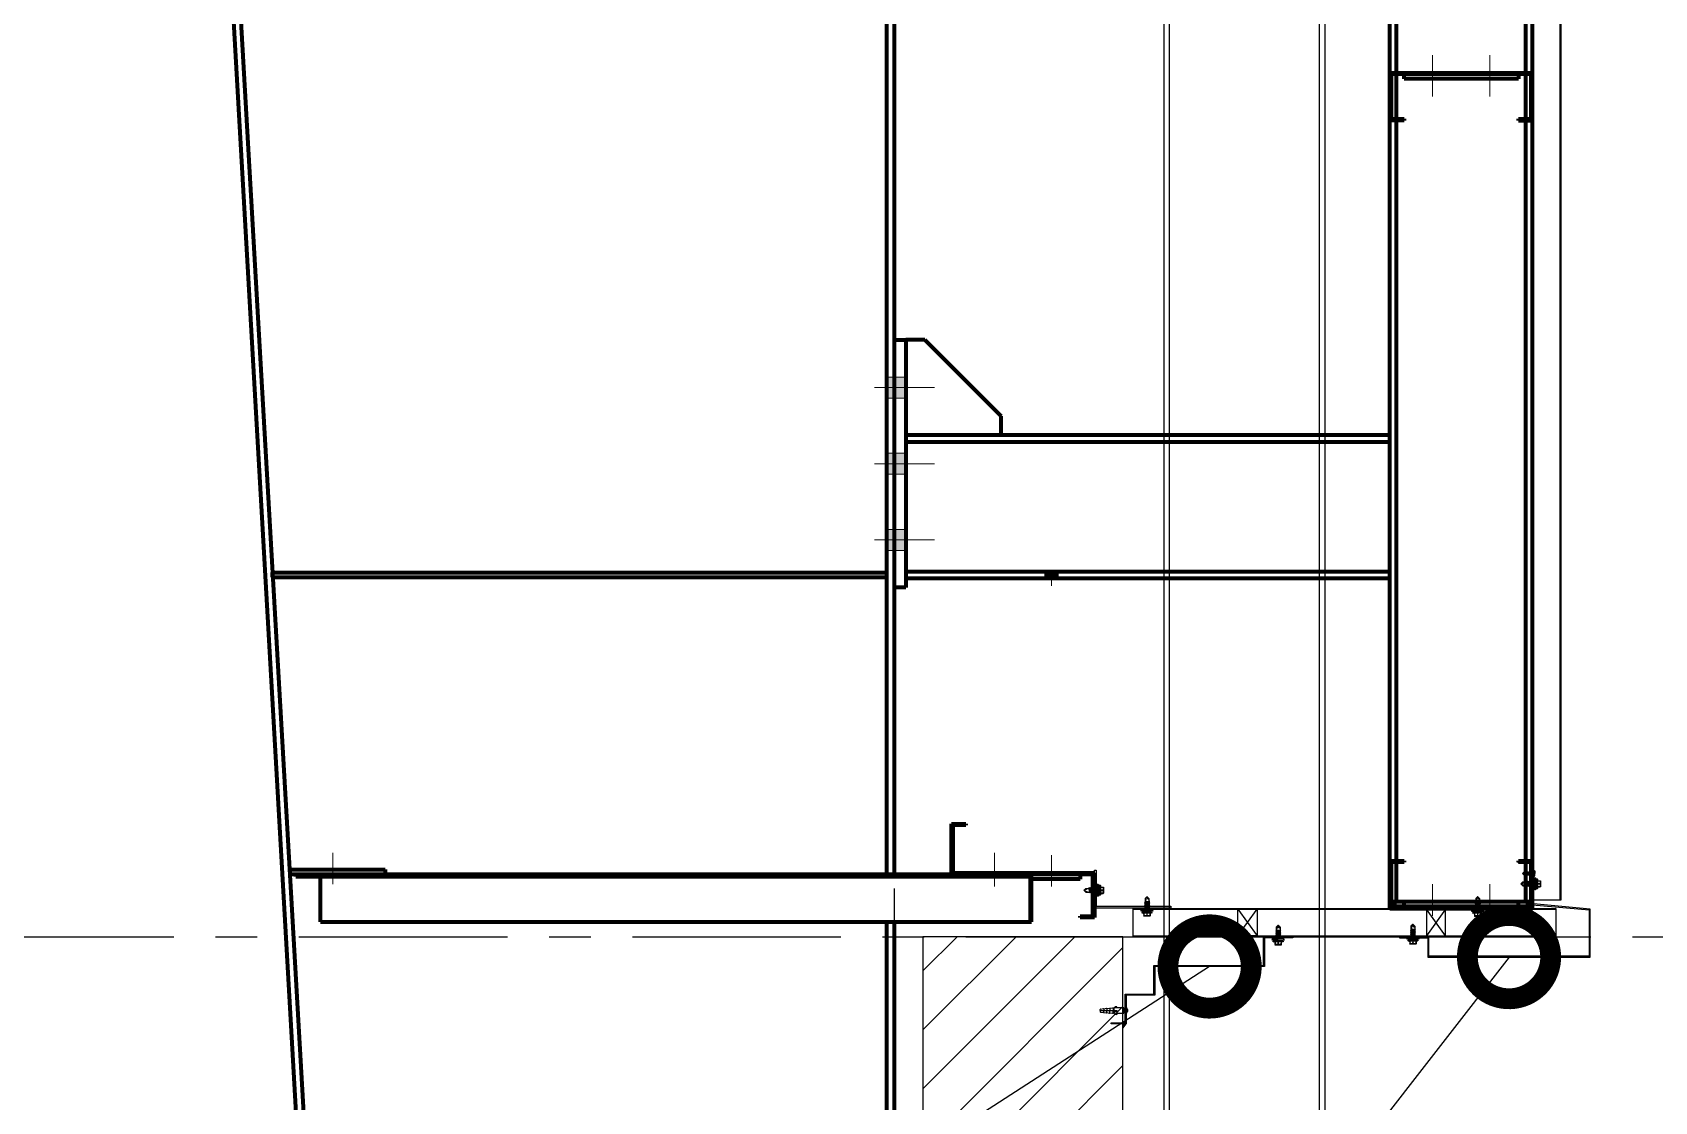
# Model space of a CAD drawing. Header units: inches. Extents: x 2 to 32666, y -5537 to 22.
# Drawn here: x 14210.2 to 14219.93, y -3866.4 to -3859.99 of the extents above; entities that cross this region are included whole.
import ezdxf

# ---------------------------------------------------------------- set-up
doc = ezdxf.new("R2010")
doc.units = ezdxf.units.IN
doc.header["$MEASUREMENT"] = 0
doc.linetypes.add('CENTER', pattern=[2, 1.25, -0.25, 0.25, -0.25])
doc.linetypes.add('DASHED2', pattern=[0.375, 0.25, -0.125])
for name, color, linetype in [('1', 1, 'Continuous'), ('2', 2, 'Continuous'), ('3', 3, 'Continuous'), ('4', 4, 'Continuous'), ('6', 6, 'Continuous'), ('7', 7, 'Continuous'), ('8', 8, 'Continuous'), ('9', 9, 'Continuous'), ('Metalsheet', 4, 'Continuous'), ('STRUCTURE', 1, 'Continuous'), ('Tim truc', 8, 'Continuous')]:
    doc.layers.add(name, color=color, linetype=linetype)
doc.styles.add('ST1', font='vnshx.shx', dxfattribs={"width": 0.7})
doc.dimstyles.new('175', dxfattribs={"dimtxt": 2.5, "dimasz": 1, "dimexe": 1, "dimexo": 0, "dimgap": 1, "dimtad": 1, "dimdec": 0, "dimlfac": 175, "dimzin": 0, "dimdsep": 46, "dimtxsty": 'ST1', "dimblk1": 'ARCHTICK', "dimblk2": 'ARCHTICK', "dimsah": 1, "dimcen": 1, "dimdle": 1, "dimclrd": 8, "dimclre": 8, "dimclrt": 3, "dimadec": 0, "dimazin": 0, "dimtfac": 1, "dimtdec": 0, "dimtix": 1, "dimtmove": 1, "dimatfit": 3, "dimldrblk": 'DOTSMALL', "dimfxl": 0, "dimtfill": 1, "dimtolj": 1, "dimtzin": 0, "dimlwd": -1, "dimlwe": -1, "dimarcsym": 0})

# ---------------------------------------------------------------- blocks, each defined once
blk = doc.blocks.new('HFR-1')
at = {"layer": 'STRUCTURE', "color": 1, "linetype": 'Continuous'}
for p, q in [((-5.5, 0), (5.5, 0)), ((-5.2, 0.8), (-3.4, 1.5)), ((5.2, 0.8), (3.4, 1.5)), ((-2.4, -1.2), (-3, -1.6)), ((-3, -1.6), (-2.4, -1.9)), ((-2.4, -1.9), (-3, -2.3)), ((-3, -2.3), (-2.4, -2.6)), ((-2.4, -2.6), (-3, -3)), ((-3, -3), (-2.4, -3.3)), ((-2.4, -3.3), (-3, -3.7)), ((-3, -3.7), (-2.4, -4.1)), ((-2.4, -4.1), (-3, -4.4)), ((-3, -4.4), (-2.4, -4.8)), ((-2.4, -4.8), (-3, -5.1)), ((-3, -5.1), (-2.4, -5.5)), ((-2.4, -5.5), (-3, -5.8)), ((-3, -5.8), (-2.4, -6.2)), ((-2.4, -6.2), (-3, -6.6)), ((-3, -6.6), (-2.4, -6.9)), ((-2.4, -6.9), (-3, -7.3)), ((-3, -7.3), (-2.4, -7.6)), ((-2.4, -7.6), (-3, -8)), ((-3, -8), (-2.4, -8.3)), ((-2.4, -8.3), (-3, -8.7)), ((-3, -8.7), (-2.4, -9)), ((-2.4, -9), (-3, -9.4)), ((-3, -9.4), (-2.4, -9.7)), ((-2.4, -9.7), (-3, -10.1)), ((-3, -10.1), (-2.4, -10.5)), ((-2.4, -10.5), (-3, -10.8)), ((-3, -10.8), (-2.4, -11.2)), ((-2.4, -11.2), (-3, -11.5)), ((-3, -11.5), (-2.4, -11.9)), ((-2.9, -1.6), (2.9, -1.4)), ((-2.9, -2.3), (2.9, -2.1)), ((-2.9, -3), (2.9, -2.8)), ((-2.9, -3.7), (2.9, -3.6)), ((-2.9, -4.4), (2.9, -4.3)), ((-2.9, -5.1), (2.9, -5)), ((-2.9, -5.9), (2.9, -5.7)), ((-2.9, -6.6), (2.9, -6.4)), ((-2.9, -7.3), (2.9, -7.1)), ((-2.9, -8), (2.9, -7.8)), ((-2.9, -8.7), (2.9, -8.5)), ((-2.9, -9.4), (2.9, -9.2)), ((-2.9, -10.1), (1.5, -10)), ((-2.9, -10.8), (1.3, -10.7)), ((-2.9, -11.5), (0.9, -11.4)), ((-2.5, -17.4), (-2.5, -11.8)), ((-2.5, -17.4), (-2, -16.7)), ((-2.5, -17.4), (-0.2, -19.7)), ((2.4, -1.1), (-2.4, -1.2)), ((2.4, -1.8), (-2.4, -1.9)), ((-2.4, -1.9), (2.4, -1.8)), ((-2.4, -2.6), (2.4, -2.5)), ((2.4, -2.5), (-2.4, -2.6)), ((-2.4, -3.3), (2.4, -3.2)), ((2.4, -3.2), (-2.4, -3.3)), ((-2.4, -4.1), (2.4, -3.9)), ((2.4, -3.9), (-2.4, -4.1)), ((-2.4, -4.8), (2.4, -4.6)), ((2.4, -4.6), (-2.4, -4.8)), ((-2.4, -5.5), (2.4, -5.3)), ((2.4, -5.3), (-2.4, -5.5)), ((-2.4, -6.2), (2.4, -6)), ((2.4, -6), (-2.4, -6.2)), ((-2.4, -6.9), (2.4, -6.8)), ((2.4, -6.8), (-2.4, -6.9)), ((-2.4, -7.6), (2.4, -7.5)), ((2.4, -7.5), (-2.4, -7.6)), ((-2.4, -8.3), (2.4, -8.2)), ((2.4, -8.2), (-2.4, -8.3)), ((-2.4, -9), (2.4, -8.9)), ((2.4, -8.9), (-2.4, -9)), ((-2.4, -9.7), (2.4, -9.6)), ((2.4, -9.6), (-2.4, -9.7)), ((1.4, -10.3), (-2.4, -10.5)), ((-2.4, -10.5), (1.4, -10.3)), ((-2.4, -11.2), (1.1, -11.1)), ((1.1, -11.1), (-2.4, -11.2)), ((-2.4, -11.9), (0.4, -11.8)), ((-1, -16.7), (0.2, -19.7)), ((0.1, -19.4), (1.2, -17.3)), ((0.2, -19.7), (2.5, -17.4)), ((1.6, -16.1), (2.3, -10.2)), ((2.2, -10), (2.9, -10)), ((2.2, -11), (2.4, -11)), ((2.4, -11), (2.2, -11)), ((2.2, -11.4), (2.9, -11.4)), ((2.2, -11.7), (2.4, -11.7)), ((2.4, -10.3), (2.3, -10.3)), ((2.3, -10.3), (2.4, -10.3)), ((2.3, -10.7), (2.9, -10.7)), ((2.9, -1.4), (2.4, -1.1)), ((2.4, -1.8), (2.9, -1.4)), ((2.9, -2.1), (2.4, -1.8)), ((2.4, -2.5), (2.9, -2.1)), ((2.9, -2.8), (2.4, -2.5)), ((2.4, -3.2), (2.9, -2.8)), ((2.9, -3.6), (2.4, -3.2)), ((2.4, -3.9), (2.9, -3.6)), ((2.9, -4.3), (2.4, -3.9)), ((2.4, -4.6), (2.9, -4.3)), ((2.9, -5), (2.4, -4.6)), ((2.4, -5.3), (2.9, -5)), ((2.9, -5.7), (2.4, -5.3)), ((2.4, -6), (2.9, -5.7)), ((2.9, -6.4), (2.4, -6)), ((2.4, -6.8), (2.9, -6.4)), ((2.9, -7.1), (2.4, -6.8)), ((2.4, -7.5), (2.9, -7.1)), ((2.9, -7.8), (2.4, -7.5)), ((2.4, -8.2), (2.9, -7.8)), ((2.9, -8.5), (2.4, -8.2)), ((2.4, -8.9), (2.9, -8.5)), ((2.9, -9.2), (2.4, -8.9)), ((2.4, -9.6), (2.9, -9.2)), ((2.9, -10), (2.4, -9.6)), ((2.4, -10.3), (2.9, -10)), ((2.9, -10.7), (2.4, -10.3)), ((2.4, -11), (2.9, -10.7)), ((2.9, -11.4), (2.4, -11)), ((2.4, -11.7), (2.9, -11.4)), ((2.5, -17.4), (2.5, -11.7))]:
    blk.add_line(p, q, dxfattribs=at)
at = {"layer": 'STRUCTURE', "color": 1, "linetype": 'Continuous', "ltscale": 8}
for p in [(-3.4, 1.5), (3.4, 1.5)]:
    blk.add_line(p, (0, 1.5), dxfattribs=at)
at = {"layer": 'STRUCTURE', "color": 1, "linetype": 'DASHED2'}
for p in [(-1.9, 1.5), (1.9, 1.5)]:
    blk.add_line(p, (0, 0), dxfattribs=at)
at = {"layer": 'STRUCTURE', "color": 1, "linetype": 'Continuous', "ltscale": 8}
for centre, start, end in [((-4.7, 0.2), 130.41, 194.8062), ((4.7, 0.2), 345.1938, 49.59)]:
    blk.add_arc(centre, 0.801, start, end, dxfattribs=at)
at = {"layer": 'STRUCTURE', "color": 1, "linetype": 'Continuous'}
for centre, radius, start, end in [((-7.3, -9), 9.14, 58.065, 78.8402), ((5.1, -3.8), 3.83, 84.2039, 134.3621), ((-1.5, -17.1), 0.59, 34.2302, 144.5641), ((0, -19.4), 0.331, 231.6348, 305.4287), ((-0.5, -10.1), 1.93, 296.6041, 355.3922), ((-0.6, -16), 2.2, 324.0048, 357.8268), ((1.9, -10.3), 0.444, 15.9762, 172.6971)]:
    blk.add_arc(centre, radius, start, end, dxfattribs=at)
blk = doc.blocks.new('Short_Self_drilling')
at = {"layer": 'STRUCTURE', "color": 1, "linetype": 'Continuous'}
for p, q in [((6.4, 1.7), (-6.4, 1.7)), ((5.1, 3.8), (-5.1, 3.8)), ((-2.6, 2.9), (-5.1, 2.9)), ((-3.4, 3.8), (-3.4, 6.8)), ((3, 7.2), (-3, 7.2)), ((2.6, 2.9), (-2.6, 2.9)), ((-2.1, 2.8), (-2.1, 2.9)), ((6.3, 0), (0, 0)), ((2.2, 2.8), (2.2, 2.9)), ((2.2, -0.5), (2.2, 0)), ((5.1, 2.9), (2.6, 2.9)), ((3.4, 3.8), (3.4, 6.8)), ((3, -1.2), (-2.7, -0.2)), ((3, -2.7), (-2.7, -1.8)), ((3, -4.2), (-2.7, -3.3)), ((3, -5.8), (-2.7, -4.8)), ((3, -7.3), (-2.7, -6.3)), ((-1.9, -8), (-2.7, -7.9)), ((-2.1, -1.4), (-2.1, -0.9)), ((-2.1, -2.9), (-2.1, -2.4)), ((-2.1, -4.4), (-2.1, -3.9)), ((-2.1, -6), (-2.1, -5.4)), ((-2.1, -7.5), (-2.1, -7)), ((-2.1, -12.3), (-2.1, -8.5)), ((3, -8.8), (-1.1, -8.1)), ((2.1, -12.3), (2.1, -9.1)), ((2.2, -2), (2.2, -1.5)), ((2.2, -3.6), (2.2, -3)), ((2.2, -5.1), (2.2, -4.6)), ((2.2, -6.6), (2.2, -6.1)), ((2.2, -8.1), (2.2, -7.6))]:
    blk.add_line(p, q, dxfattribs=at)
blk.add_lwpolyline([(6.4, 1.3), (6.4, 1.7), (2.1, 2.8), (-2.1, 2.8), (-6.4, 1.7), (-6.4, 1.3)], close=True, dxfattribs=at)
for points in [[(-6.4, 1.3, -0.088869), (-6.3, 0), (0, 0)], [(-0.1, 3.8), (-0.3, 6.2, 0.338878), (-3.1, 6.2), (-3.3, 3.8)], [(3.3, 3.8), (3.1, 6.2, 0.338878), (0.3, 6.2), (0.1, 3.8)], [(2.1, -12.3), (0.2, -14.2, -0.333596), (-0.2, -14.2), (-2.1, -12.3)], [(-0.1, -14), (-1, -12.2, -0.148657), (-1.4, -11.2), (-2, -7.7, -0.815006), (-1.2, -7.8, 0.150833), (-0.8, -8.7)], [(2.1, -12.3), (1.7, -11.7, 0.52242), (0.9, -11.7), (-0.2, -14.2)]]:
    blk.add_lwpolyline(points, format="xyb", dxfattribs=at)
for points in [[(3, -1.2), (2.2, -1.5), (-2.1, -0.8), (-2.7, -0.2), (-2.4, 0)], [(3, -2.7), (2.2, -3), (-2.1, -2.4), (-2.7, -1.8), (-2.1, -1.4), (2.2, -2), (3, -2.7)], [(3, -4.2), (2.2, -4.6), (-2.1, -3.9), (-2.7, -3.3), (-2.1, -2.9), (2.2, -3.6), (3, -4.2)], [(3, -5.8), (2.2, -6.1), (-2.1, -5.4), (-2.7, -4.8), (-2.1, -4.4), (2.2, -5.1), (3, -5.8)], [(3, -7.3), (2.2, -7.6), (-2.1, -7), (-2.7, -6.3), (-2.1, -6), (2.2, -6.6), (3, -7.3)], [(-1.8, -8.5), (-2.1, -8.5), (-2.7, -7.9), (-2.1, -7.5), (-1.8, -7.5)], [(-1.3, -7.6), (2.2, -8.1), (3, -8.8)], [(-1.2, 0), (2.2, -0.5), (3, -1.2)], [(3, -8.8), (2.2, -9.1), (-0.8, -8.7)]]:
    blk.add_lwpolyline(points, dxfattribs=at)
for centre, radius, start, end in [((-5, 3.3), 0.455, 109.7949, 250.2674), ((-3, 6.8), 0.429, 90.0311, 180.0311), ((3, 6.8), 0.429, 0.0311, 90.0311), ((5.1, 3.3), 0.435, 279.7276, 80.3347), ((10, 0.2), 3.74, 162.2963, 182.6103)]:
    blk.add_arc(centre, radius, start, end, dxfattribs=at)
blk = doc.blocks.new('FIXING -1')
at = {"layer": 'Metalsheet', "color": 8}
for p, q in [((-31, 0.1), (-31, 1.4)), ((-31, 0.1), (-9, 0.1)), ((-30.5, 1.9), (-26.5, 2.6)), ((-26.5, 2.6), (-26.2, 2.6)), ((-26, 2.3), (-22.5, 2.9)), ((-26, 2.4), (-26, 0.1)), ((-22.5, 2.9), (-22.2, 2.9)), ((-22, 2.6), (-18.5, 3.1)), ((-22, 2.7), (-22, 0.1)), ((-18.5, 3.1), (-18.2, 3.1)), ((-18, 2.8), (-14.5, 3.4)), ((-18, 2.9), (-18, 0.1)), ((-14.5, 3.4), (-14.2, 3.4)), ((-14, 3.2), (-14, 0.1)), ((-13.8, 2.6), (-13.2, 2.7)), ((-13, 3.2), (-13, 0.1)), ((-12.7, 3.4), (-12.8, 3.4)), ((0, 3.4), (-12.7, 3.4)), ((-9, 3.4), (-9, 4.9)), ((-9, 0.1), (-9, -0.4)), ((0, -3.6), (0, 3.4)), ((0, 2.2), (2.4, 2.2)), ((2.4, -5), (2.4, 5)), ((2.9, 5), (2.9, -5)), ((4.6, -0.5), (4.6, 0.5)), ((4.6, 0.5), (4.8, 0.5)), ((4.8, 1.2), (4.8, -1.2)), ((-31, -0.4), (-31, -1.6)), ((-9, -0.4), (-31, -0.4)), ((-30.5, -2.1), (-26.5, -2.8)), ((-26.5, -2.8), (-26.2, -2.8)), ((-26, -2.6), (-26, -0.4)), ((-26, -2.5), (-22.5, -3.1)), ((-22.5, -3.1), (-22.2, -3.1)), ((-22, -2.9), (-22, -0.4)), ((-22, -2.8), (-18.5, -3.4)), ((-18.5, -3.4), (-18.2, -3.4)), ((-18, -3.2), (-18, -0.4)), ((-18, -3), (-14.5, -3.6)), ((-14.5, -3.6), (-14.2, -3.6)), ((-14, -3.4), (-14, -0.4)), ((-13.8, -2.9), (-13.2, -2.9)), ((-13, -3.4), (-13, -0.4)), ((-12.7, -3.6), (-12.8, -3.6)), ((-12.7, -3.6), (-11.5, -1.6)), ((-11.5, -1.6), (-9, -1.1)), ((-9, -1.1), (-9, -5.1)), ((-9, -3.6), (0, -3.6)), ((0, -2.6), (2.4, -2.6)), ((4.8, -0.5), (4.6, -0.5))]:
    blk.add_line(p, q, dxfattribs=at)
for centre, radius, start, end in [((-30.5, 1.4), 0.5, 94.7636, 180), ((-26.2, 2.4), 0.2, 360, 90), ((-22.2, 2.7), 0.2, 360, 90), ((-18.2, 2.9), 0.2, 360, 90), ((-14.2, 3.2), 0.2, 360, 90), ((-13.8, 2.8), 0.2, 180, 271.508), ((-13.2, 2.9), 0.2, 271.508, 0), ((-12.8, 3.2), 0.2, 90, 180), ((-9.3, 0.2), 4.71, 86.6719, 137.1949), ((2.7, 4.6), 0.438, 55.2244, 124.7756), ((-2.3, 0), 7.25, 9.5273, 43.6028), ((-30.5, -1.6), 0.5, 180, 265.2364), ((-26.2, -2.6), 0.2, 270, 0), ((-22.2, -2.9), 0.2, 270, 0), ((-18.2, -3.2), 0.2, 270, 0), ((-14.2, -3.4), 0.2, 270, 0), ((-13.8, -3.1), 0.2, 88.492, 180), ((-13.2, -3.1), 0.2, 0, 88.492), ((-12.8, -3.4), 0.2, 180, 270), ((-9.3, -0.4), 4.71, 222.8051, 273.3281), ((2.7, -4.6), 0.438, 235.2244, 304.7756), ((-2.3, 0), 7.25, 316.3972, 350.4727)]:
    blk.add_arc(centre, radius, start, end, dxfattribs=at)
blk = doc.blocks.new('_ArchTick')
at = {"color": 0, "linetype": 'ByBlock', "const_width": 0.15}
blk.add_lwpolyline([(-0.5, -0.5), (0.5, 0.5)], dxfattribs=at)
blk = doc.blocks.new('_DotSmall')
at = {"color": 0, "linetype": 'ByBlock', "const_width": 0.5}
blk.add_lwpolyline([(-0.0625, 0, 1), (0.0625, 0, 1)], format="xyb", close=True, dxfattribs=at)

msp = doc.modelspace()

# ---------------------------------------------------------------- hatches: boundary and pattern name
at = {"layer": '2'}
for points in [[(14215.3744, -3862.1847), (14215.3287, -3862.1847), (14215.3287, -3862.059), (14215.3744, -3862.059)], [(14215.443, -3862.1847), (14215.3744, -3862.1847), (14215.3744, -3862.059), (14215.443, -3862.059)], [(14215.3744, -3862.6418), (14215.3287, -3862.6418), (14215.3287, -3862.5161), (14215.3744, -3862.5161)], [(14215.443, -3862.6418), (14215.3744, -3862.6418), (14215.3744, -3862.5161), (14215.443, -3862.5161)], [(14215.3744, -3863.099), (14215.3287, -3863.099), (14215.3287, -3862.9732), (14215.3744, -3862.9732)], [(14215.443, -3863.099), (14215.3744, -3863.099), (14215.3744, -3862.9732), (14215.443, -3862.9732)], [(14216.2772, -3863.2647), (14216.2772, -3863.2247), (14216.3572, -3863.2247), (14216.3572, -3863.2647)], [(14216.3572, -3863.2247), (14216.3572, -3863.2647), (14216.2772, -3863.2647), (14216.2772, -3863.2247)]]:
    msp.add_hatch(color=256, dxfattribs=at).paths.add_polyline_path(points, flags=17)
at = {"layer": '7'}
h = msp.add_hatch(dxfattribs=at)
h.set_pattern_fill('ANSI31', color=256, scale=0.022857)
h.set_pattern_definition([(45, (13763.9450985, -3775.052642), (-0.002020305089, 0.002020305089), [])])
h.paths.add_polyline_path([(14216.7653, -3865.9383), (14216.7458, -3865.9383), (14216.7458, -3865.9644)])
at = {"layer": '8'}
h = msp.add_hatch(dxfattribs=at)
h.set_pattern_fill('ANSI31', color=256, scale=2)
h.set_pattern_definition([(45, (477.74286, 5e-13), (-0.1767766953, 0.1767766953), [])])
h.paths.add_polyline_path([(14215.5458, -3899.7012), (14216.7458, -3899.7012), (14216.7458, -3865.4155), (14215.5458, -3865.4155)])

# ---------------------------------------------------------------- linework, layer by layer
at = {"layer": '2', "lineweight": 100}
for p, q in [((14218.3458, -3860.2341), (14218.3458, -3854.6856)), ((14218.3858, -3860.2341), (14218.3858, -3854.6856)), ((14219.163, -3860.2341), (14219.163, -3854.6856)), ((14219.203, -3860.2341), (14219.203, -3854.6856)), ((14211.3745, -3859.3157), (14213.66, -3899.3012)), ((14211.4201, -3859.3131), (14213.7056, -3899.2986)), ((14215.3287, -3865.0412), (14215.3287, -3859.3131)), ((14215.3744, -3865.0412), (14215.3744, -3859.3131)), ((14218.3546, -3860.2429), (14218.3458, -3860.2341)), ((14218.3458, -3860.5198), (14218.3458, -3860.2341)), ((14218.3458, -3860.2341), (14219.203, -3860.2341)), ((14219.203, -3860.5198), (14219.203, -3860.2341)), ((14219.1944, -3860.2427), (14218.3544, -3860.2427)), ((14218.3544, -3860.2427), (14218.3544, -3860.5112)), ((14218.3858, -3860.5112), (14218.3858, -3860.2427)), ((14218.4316, -3860.2712), (14218.4316, -3860.2427)), ((14219.1173, -3860.2712), (14218.4316, -3860.2712)), ((14219.1173, -3860.2427), (14219.1173, -3860.2712)), ((14219.163, -3860.5112), (14219.163, -3860.2427)), ((14219.1944, -3860.5112), (14219.1944, -3860.2427)), ((14218.4316, -3860.5198), (14218.3458, -3860.5198)), ((14218.3458, -3864.9599), (14218.3458, -3860.5198)), ((14218.3544, -3860.5112), (14218.4316, -3860.5112)), ((14218.3858, -3864.9599), (14218.3858, -3860.5198)), ((14218.4316, -3860.5112), (14218.4316, -3860.5198)), ((14219.1173, -3860.5198), (14219.1173, -3860.5112)), ((14219.1173, -3860.5112), (14219.1944, -3860.5112)), ((14219.1173, -3860.5198), (14219.203, -3860.5198)), ((14219.163, -3864.9599), (14219.163, -3860.5198)), ((14219.203, -3864.9599), (14219.203, -3860.5198)), ((14215.3744, -3861.8361), (14215.443, -3861.8361)), ((14215.5572, -3861.8361), (14215.4429, -3861.8361)), ((14215.443, -3861.8361), (14215.443, -3863.3218)), ((14216.0143, -3862.2933), (14215.5572, -3861.8361)), ((14216.0143, -3862.4075), (14216.0143, -3862.2933)), ((14218.3456, -3862.4075), (14215.443, -3862.4075)), ((14215.443, -3862.4475), (14218.3456, -3862.4475)), ((14218.3456, -3863.2647), (14218.3456, -3862.4075)), ((14211.6448, -3863.259), (14211.6448, -3863.2304)), ((14211.6448, -3863.2304), (14215.3287, -3863.2304)), ((14215.3287, -3863.259), (14215.3287, -3863.2304)), ((14215.443, -3863.2247), (14218.3456, -3863.2247)), ((14211.6448, -3863.259), (14215.3287, -3863.259)), ((14215.443, -3863.3218), (14215.3744, -3863.3218)), ((14215.443, -3863.2647), (14218.3456, -3863.2647)), ((14215.7172, -3865.0412), (14215.7172, -3864.7383)), ((14215.7172, -3864.7383), (14215.8029, -3864.7383)), ((14215.8029, -3864.7469), (14215.7258, -3864.7469)), ((14215.7258, -3864.7469), (14215.7258, -3865.0326)), ((14215.8029, -3864.7383), (14215.8029, -3864.7469)), ((14218.3458, -3865.2456), (14218.3458, -3864.9599)), ((14218.3458, -3864.9599), (14218.4316, -3864.9599)), ((14218.4316, -3864.9685), (14218.3544, -3864.9685)), ((14218.3544, -3864.9685), (14218.3544, -3865.237)), ((14218.3858, -3865.2085), (14218.3858, -3864.9685)), ((14218.4316, -3864.9599), (14218.4316, -3864.9685)), ((14219.1258, -3864.9685), (14219.1173, -3864.9599)), ((14219.1173, -3864.9685), (14219.1173, -3864.9599)), ((14219.1173, -3864.9599), (14219.203, -3864.9599)), ((14219.1944, -3864.9685), (14219.1173, -3864.9685)), ((14219.163, -3865.2085), (14219.163, -3864.9685)), ((14219.1944, -3865.237), (14219.1944, -3864.9685)), ((14219.203, -3865.2456), (14219.203, -3864.9599)), ((14211.7484, -3865.0126), (14212.3198, -3865.0126)), ((14211.7484, -3865.0126), (14211.7484, -3865.0412)), ((14211.7484, -3865.0412), (14212.0535, -3865.0412)), ((14211.7839, -3865.0549), (14211.7839, -3865.0412)), ((14211.7839, -3865.0549), (14216.1885, -3865.0549)), ((14211.9324, -3865.3269), (14211.9324, -3865.0549)), ((14212.0535, -3865.0412), (14215.7172, -3865.0412)), ((14212.3198, -3865.0126), (14212.3198, -3865.0412)), ((14215.7258, -3865.0326), (14215.7172, -3865.024)), ((14215.7172, -3865.0412), (14216.5658, -3865.0412)), ((14215.7344, -3865.0412), (14215.7258, -3865.0326)), ((14215.7258, -3865.0326), (14216.5744, -3865.0326)), ((14216.04, -3865.0549), (14216.04, -3865.0412)), ((14216.1885, -3865.0549), (14216.1885, -3865.3269)), ((14216.196, -3865.3269), (14216.196, -3865.0412)), ((14216.4887, -3865.0697), (14216.196, -3865.0697)), ((14216.4887, -3865.0412), (14216.4887, -3865.0697)), ((14216.5658, -3865.2926), (14216.5658, -3865.0412)), ((14216.5744, -3865.0326), (14216.5744, -3865.3012)), ((14219.203, -3865.0456), (14219.1944, -3865.037)), ((14219.203, -3865.0456), (14219.1944, -3865.037)), ((14219.203, -3865.0456), (14219.1944, -3865.037)), ((14216.4886, -3865.3012), (14216.4886, -3865.2926)), ((14216.4886, -3865.2926), (14216.5658, -3865.2926)), ((14218.3458, -3865.2441), (14218.3458, -3865.2085)), ((14218.3458, -3865.2456), (14219.203, -3865.2456)), ((14218.3544, -3865.2085), (14218.3858, -3865.2085)), ((14218.3544, -3865.2355), (14218.363, -3865.2355)), ((14218.3544, -3865.237), (14219.1944, -3865.237)), ((14219.1859, -3865.2069), (14218.363, -3865.2069)), ((14218.363, -3865.2069), (14218.363, -3865.2355)), ((14219.1859, -3865.2355), (14218.363, -3865.2355)), ((14218.4316, -3865.2355), (14218.4316, -3865.2069)), ((14219.1173, -3865.2355), (14219.1173, -3865.2069)), ((14219.163, -3865.2085), (14219.1944, -3865.2085)), ((14219.1859, -3865.2069), (14219.1859, -3865.2355)), ((14219.1859, -3865.2355), (14219.1944, -3865.2355)), ((14219.1944, -3865.2355), (14219.1944, -3865.2085)), ((14211.9324, -3865.3269), (14216.196, -3865.3269)), ((14215.3287, -3899.3012), (14215.3287, -3865.3269)), ((14215.3744, -3899.3012), (14215.3744, -3865.3269)), ((14216.5744, -3865.3012), (14216.4886, -3865.3012))]:
    msp.add_line(p, q, dxfattribs=at)
at = {"layer": '2', "lineweight": 0}
for p, q in [((14218.603, -3860.317), (14218.603, -3860.1284)), ((14218.9458, -3860.317), (14218.9458, -3860.1284)), ((14218.6029, -3860.1884), (14218.6029, -3860.377)), ((14218.9458, -3860.1884), (14218.9458, -3860.377)), ((14215.3287, -3862.059), (14215.3744, -3862.059)), ((14215.3287, -3862.059), (14215.3744, -3862.059)), ((14215.3744, -3862.059), (14215.443, -3862.059)), ((14215.3744, -3862.059), (14215.443, -3862.059)), ((14215.2544, -3862.1218), (14215.6144, -3862.1218)), ((14215.2544, -3862.1218), (14215.6144, -3862.1218)), ((14215.3287, -3862.1847), (14215.3744, -3862.1847)), ((14215.3287, -3862.1847), (14215.3744, -3862.1847)), ((14215.3744, -3862.1847), (14215.443, -3862.1847)), ((14215.3744, -3862.1847), (14215.443, -3862.1847)), ((14215.3287, -3862.5161), (14215.3744, -3862.5161)), ((14215.3287, -3862.5161), (14215.3744, -3862.5161)), ((14215.3744, -3862.5161), (14215.443, -3862.5161)), ((14215.3744, -3862.5161), (14215.443, -3862.5161)), ((14215.2544, -3862.579), (14215.6144, -3862.579)), ((14215.2544, -3862.579), (14215.6144, -3862.579)), ((14215.3287, -3862.6418), (14215.3744, -3862.6418)), ((14215.3287, -3862.6418), (14215.3744, -3862.6418)), ((14215.3744, -3862.6418), (14215.443, -3862.6418)), ((14215.3744, -3862.6418), (14215.443, -3862.6418)), ((14215.2544, -3863.0361), (14215.6144, -3863.0361)), ((14215.2544, -3863.0361), (14215.6144, -3863.0361)), ((14215.3287, -3862.9732), (14215.3744, -3862.9732)), ((14215.3287, -3862.9732), (14215.3744, -3862.9732)), ((14215.3744, -3862.9732), (14215.443, -3862.9732)), ((14215.3744, -3862.9732), (14215.443, -3862.9732)), ((14215.3287, -3863.099), (14215.3744, -3863.099)), ((14215.3287, -3863.099), (14215.3744, -3863.099)), ((14215.3744, -3863.099), (14215.443, -3863.099)), ((14215.3744, -3863.099), (14215.443, -3863.099)), ((14216.2772, -3863.2647), (14216.2772, -3863.2247)), ((14216.2772, -3863.2647), (14216.2772, -3863.2247)), ((14216.3172, -3863.3104), (14216.3172, -3863.2247)), ((14216.3172, -3863.3104), (14216.3172, -3863.2247)), ((14216.3572, -3863.2647), (14216.3572, -3863.2247)), ((14216.3572, -3863.2647), (14216.3572, -3863.2247)), ((14212.0056, -3865.1006), (14212.0056, -3864.912)), ((14212.0056, -3865.1006), (14212.0056, -3864.912)), ((14215.9744, -3865.1006), (14215.9744, -3864.912)), ((14215.9744, -3865.1006), (14215.9744, -3864.912)), ((14215.9744, -3865.1155), (14215.9744, -3864.9269)), ((14215.9744, -3865.0869), (14215.9744, -3864.9269)), ((14215.9744, -3865.0869), (14215.9744, -3864.9269)), ((14216.3172, -3865.1155), (14216.3172, -3864.9269)), ((14216.3172, -3865.0869), (14216.3172, -3864.9269)), ((14216.3172, -3865.0869), (14216.3172, -3864.9269)), ((14216.3172, -3865.0869), (14216.3172, -3865.0326)), ((14216.3172, -3865.0869), (14216.3172, -3865.0326)), ((14218.603, -3865.2898), (14218.603, -3865.1012)), ((14218.603, -3865.2913), (14218.603, -3865.1028)), ((14218.9459, -3865.2898), (14218.9459, -3865.1012)), ((14218.9459, -3865.2913), (14218.9459, -3865.1028))]:
    msp.add_line(p, q, dxfattribs=at)
at = {"layer": '3'}
for p, q in [((14219.203, -3865.1949), (14219.203, -3854.4022)), ((14219.2087, -3865.1949), (14219.2087, -3854.4022)), ((14219.3687, -3865.1949), (14219.3687, -3854.4022)), ((14219.3744, -3865.1949), (14219.3744, -3854.4022)), ((14219.203, -3865.1949), (14219.3744, -3865.1949)), ((14216.8039, -3865.2456), (14219.3424, -3865.2456)), ((14216.8039, -3865.2456), (14216.8039, -3865.417)), ((14216.8039, -3865.2513), (14219.3424, -3865.2513)), ((14219.3424, -3865.2456), (14219.3424, -3865.417)), ((14216.8039, -3865.4113), (14219.3424, -3865.4113)), ((14216.8039, -3865.417), (14219.3424, -3865.417))]:
    msp.add_line(p, q, dxfattribs=at)
at = {"layer": '4'}
for points in [[(14216.9932, -3901.7012), (14216.9932, -3856.63), (14216.9633, -3856.541), (14216.9633, -3855.8613), (14217.9855, -3855.8613), (14217.9855, -3856.541), (14217.9556, -3856.63), (14217.9556, -3901.7012)], [(14217.0251, -3901.7012), (14217.0251, -3856.6248), (14216.9952, -3856.5357), (14216.9952, -3855.8613)], [(14217.9236, -3901.7012), (14217.9236, -3856.6248), (14217.9536, -3856.5357), (14217.9536, -3855.8613)]]:
    msp.add_lwpolyline(points, dxfattribs=at)
msp.add_lwpolyline([(14216.5858, -3865.0157), (14216.5858, -3865.2328), (14217.0319, -3865.2328), (14217.0319, -3865.2442), (14216.5744, -3865.2442), (14216.5744, -3865.0157)], close=True, dxfattribs=at)
at = {"layer": '6'}
for points in [[(14218.4037, -3865.4228), (14218.5751, -3865.4228), (14218.5751, -3865.538), (14219.5476, -3865.538), (14219.5476, -3865.2498), (14219.2087, -3865.2192), (14219.2087, -3864.822), (14219.203, -3864.822), (14219.203, -3865.2245), (14219.5419, -3865.2551), (14219.5419, -3865.5323), (14218.5808, -3865.5323), (14218.5808, -3865.417), (14218.4037, -3865.417)], [(14216.6739, -3865.9326), (14216.7596, -3865.9326), (14216.7596, -3865.7612), (14216.931, -3865.7612), (14216.931, -3865.5885), (14217.5882, -3865.5885), (14217.5882, -3865.417), (14217.7653, -3865.417), (14217.7653, -3865.4228), (14217.5939, -3865.4228), (14217.5939, -3865.5942), (14216.9367, -3865.5942), (14216.9367, -3865.7669), (14216.7653, -3865.7669), (14216.7653, -3865.9383), (14216.6739, -3865.9383)]]:
    msp.add_lwpolyline(points, close=True, dxfattribs=at)
at = {"layer": '7'}
msp.add_lwpolyline([(14216.7653, -3865.9383), (14216.7458, -3865.9383), (14216.7458, -3865.9644), (14216.7653, -3865.9383)], dxfattribs=at)
at = {"layer": '9'}
for p, q in [((14217.4354, -3865.4113), (14217.5513, -3865.2513)), ((14217.4354, -3865.2513), (14217.5513, -3865.4113)), ((14218.6813, -3865.4113), (14218.5654, -3865.2513)), ((14218.6813, -3865.2513), (14218.5654, -3865.4113))]:
    msp.add_line(p, q, dxfattribs=at)
for points in [[(14217.4354, -3865.2513), (14217.5513, -3865.2513), (14217.5513, -3865.4113), (14217.4354, -3865.4113)], [(14218.6813, -3865.2513), (14218.5654, -3865.2513), (14218.5654, -3865.4113), (14218.6813, -3865.4113)], [(14215.5458, -3899.7012), (14216.7458, -3899.7012), (14216.7458, -3865.4155), (14215.5458, -3865.4155)]]:
    msp.add_lwpolyline(points, close=True, dxfattribs=at)
at = {"layer": 'Tim truc', "linetype": 'CENTER'}
for p, q in [((14215.3744, -3924.3761), (14215.3744, -3793.9869)), ((13723.8029, -3865.4155), (14224.8224, -3865.4155))]:
    msp.add_line(p, q, dxfattribs=at)

# ---------------------------------------------------------------- block references
at = {"color": 1, "xscale": -0.005485714286138882, "yscale": 0.005485714286138883, "zscale": 0.005485714286138883}
for p, rotation in [((14216.59, -3865.1373), 270.0311275495936), ((14219.2113, -3865.0985), 270.0311275495936), ((14216.8896, -3865.2538), 180.0311275495936), ((14218.8731, -3865.2544), 180.0311275495936), ((14217.6765, -3865.4266), 180.0311275495936), ((14218.4849, -3865.4209), 180.0311275495936)]:
    msp.add_blockref('Short_Self_drilling', p, dxfattribs=dict(at, rotation=rotation))
at = {"color": 8, "extrusion": (0, 0, -1), "xscale": -0.003410511356906287, "yscale": 0.003410511356906287, "zscale": -0.003410511356906287, "rotation": 89.9999999999574}
msp.add_blockref('HFR-1', (-14219.2101, -3865.0368), dxfattribs=at)
at = {"xscale": 0.004571428571403626, "yscale": 0.004571428571403626, "zscale": 0.004571428571403626}
msp.add_blockref('FIXING -1', (14216.7501, -3865.858), dxfattribs=at)

# ---------------------------------------------------------------- leaders
at = {"layer": '1'}
for points in [[(14217.2653, -3865.5942), (14207.0822, -3872.1651), (14201.0244, -3872.1651)], [(14219.0614, -3865.538), (14207.9391, -3879.8485), (14201.8474, -3879.8485)]]:
    msp.add_leader(points, dimstyle='175', override={"dimgap": 1, "dimtad": 0}, dxfattribs=at)

doc.saveas('drawing.dxf')
